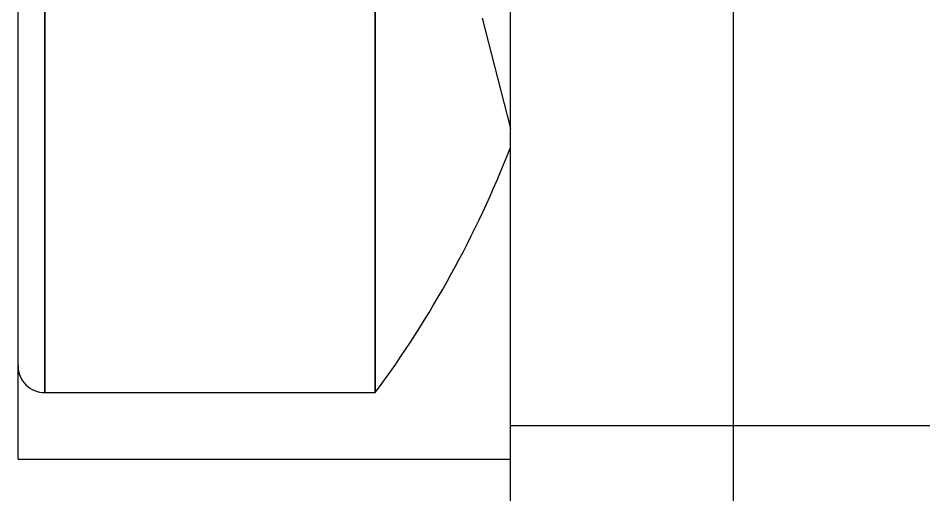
# Model space of a CAD drawing. Header units: millimetres. Extents: x 256 to 2599, y 626 to 1192.
# Drawn here: x 1908.18 to 1909.258, y 841.58 to 842.148 of the extents above; entities that cross this region are included whole.
import ezdxf

# ---------------------------------------------------------------- set-up
doc = ezdxf.new("R2010")
doc.units = ezdxf.units.MM
for name, color, linetype in [('Aria compressa', 140, 'Continuous'), ('MAIN-1', 7, 'Continuous'), ('MAIN-2', 7, 'Continuous')]:
    doc.layers.add(name, color=color, linetype=linetype)
doc.styles.add('PNP_LTYPE', font='txt.shx')
doc.linetypes.add('ISO-GENERAL', pattern='A,5,["/",PNP_LTYPE,S=1.5,R=0,X=0,Y=-0.75],-0.0001', length=5.0001)

msp = doc.modelspace()

# ---------------------------------------------------------------- linework, layer by layer
at = {"layer": 'Aria compressa', "linetype": 'ISO-GENERAL'}
msp.add_line((1909.0312, 890.2308), (1909.0312, 839.9057), dxfattribs=at)
at = {"layer": 'MAIN-1'}
for p, q in [((1908.7662, 834.3), (1908.7662, 843.1666)), ((1910.8245, 841.6624), (1908.7662, 841.6624))]:
    msp.add_line(p, q, dxfattribs=at)
at = {"layer": 'MAIN-2'}
for p, q in [((1908.1804, 841.6228), (1908.1804, 842.4541)), ((1908.2121, 842.4541), (1908.2121, 841.702)), ((1908.2121, 841.702), (1908.2121, 842.4541)), ((1908.2121, 842.4541), (1908.2121, 841.702)), ((1908.2121, 841.702), (1908.2121, 842.4541)), ((1908.6054, 841.702), (1908.6054, 842.4541)), ((1908.6054, 842.4541), (1908.6054, 841.702)), ((1908.6054, 841.702), (1908.6054, 842.4541)), ((1908.6054, 842.4541), (1908.6054, 841.702)), ((1908.7325, 842.1476), (1908.7662, 842.0164)), ((1908.7325, 842.1476), (1908.7662, 842.0164)), ((1908.2121, 841.702), (1908.6054, 841.702)), ((1908.2121, 841.702), (1908.6054, 841.702)), ((1908.1804, 841.6228), (1908.7662, 841.6228)), ((1908.1804, 841.6228), (1908.7662, 841.6228))]:
    msp.add_line(p, q, dxfattribs=at)
for centre, radius, start, end in [((1907.5862, 842.4541), 1.2667, 323.5764, 338.6846), ((1908.2121, 841.7337), 0.0317, 179.9997, 270), ((1908.2121, 841.7337), 0.0317, 179.9997, 270)]:
    msp.add_arc(centre, radius, start, end, dxfattribs=at)

doc.saveas('drawing.dxf')
